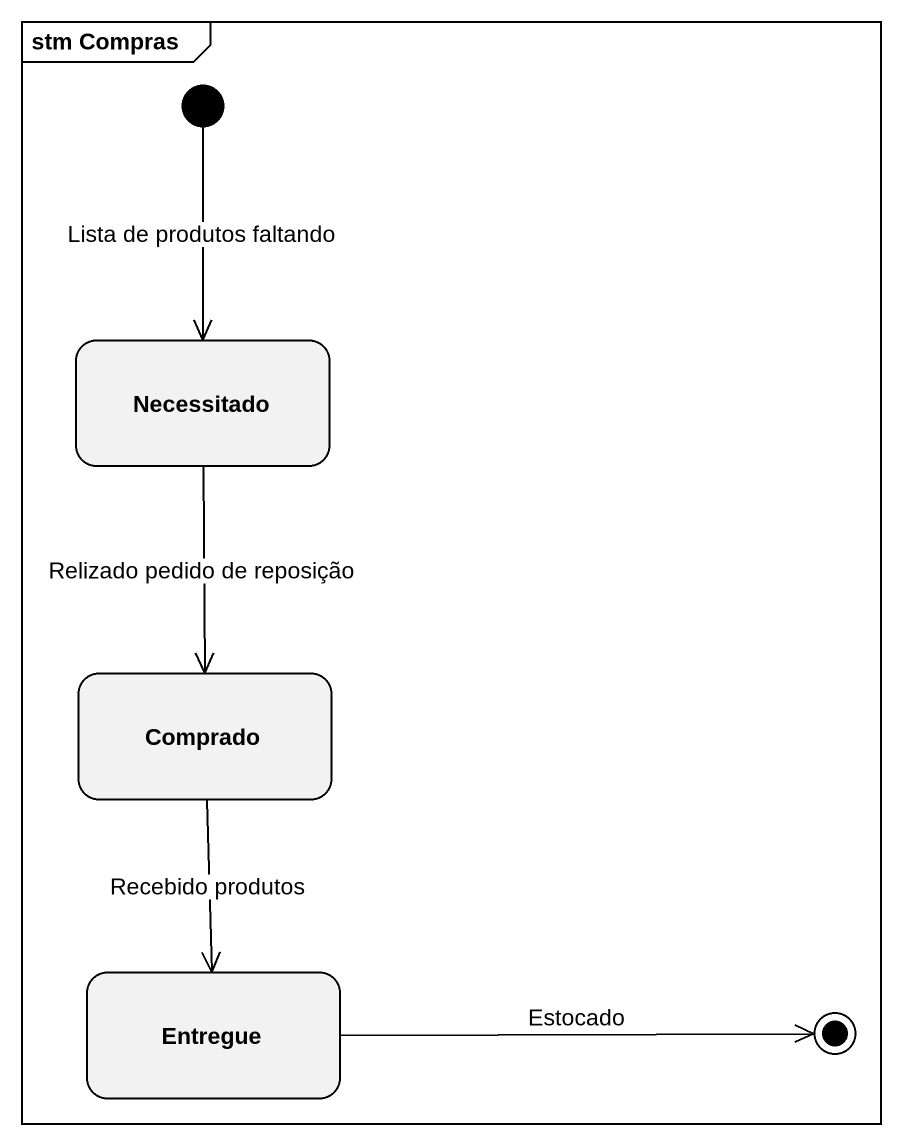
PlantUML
@startuml
mainframe stm Compras
hide empty description
state Necessitado
state Comprado
state Entregue
[*] --> Necessitado : Lista de produtos faltando
Necessitado --> Comprado : Relizado pedido de reposição
Comprado --> Entregue : Recebido produtos
Entregue -right-> [*] : Estocado
@enduml
